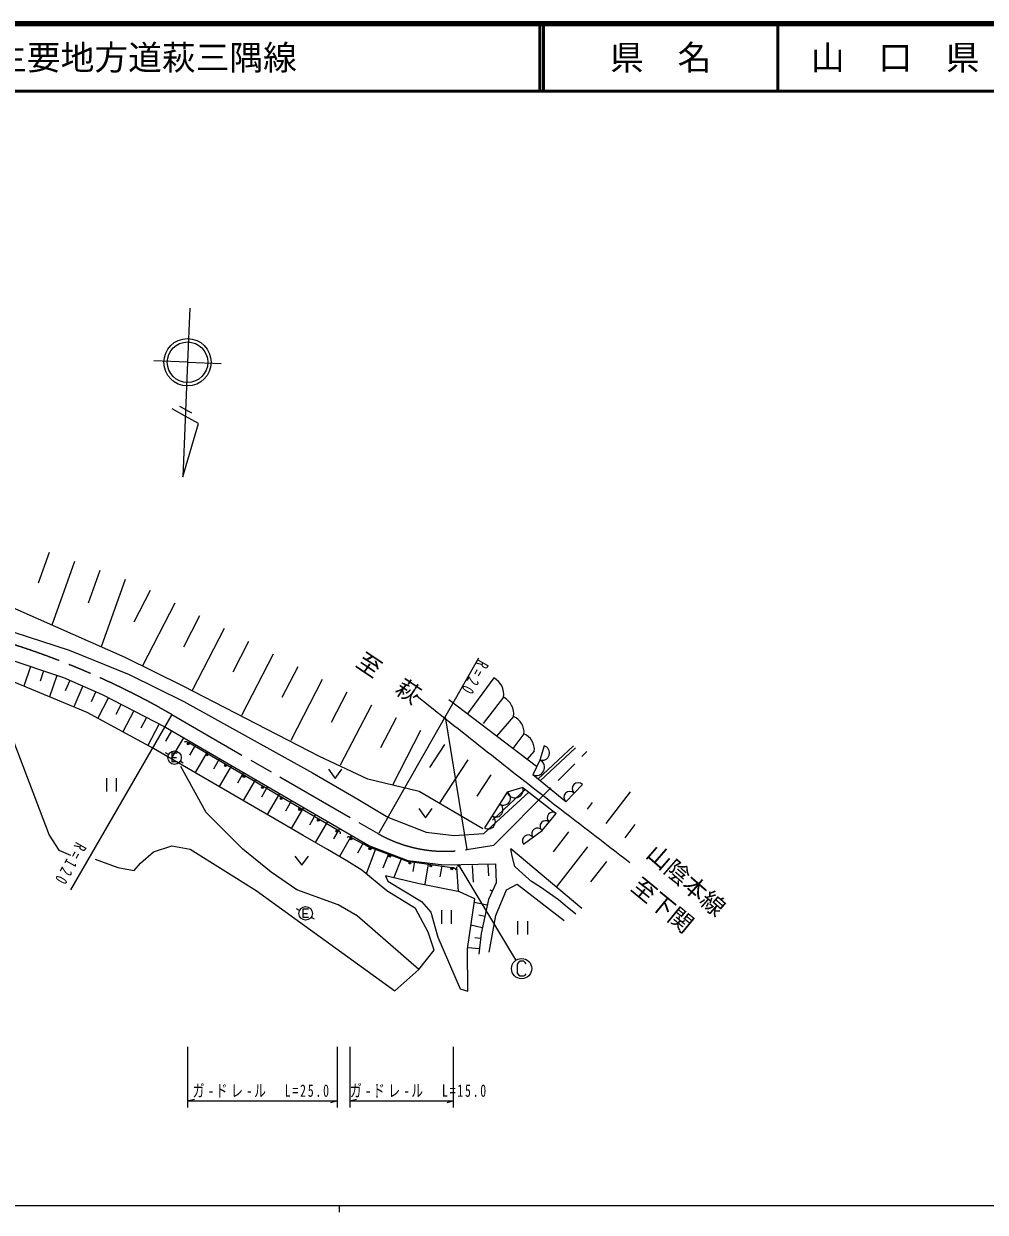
# Model space of a CAD drawing. Units: millimetres, scale not verified. Extents: x 40000 to 680000, y 20000 to 380000.
# Drawn here: x 221272 to 363711, y 204000 to 380000 of the extents above; entities that cross this region are included whole.
import ezdxf
from ezdxf.enums import TextEntityAlignment as Align

# ---------------------------------------------------------------- set-up
doc = ezdxf.new("R2010")
doc.units = ezdxf.units.MM
doc.header["$LTSCALE"] = 1000
doc.linetypes.add('CHAIN', pattern=[18.5, 12, -1.5, 3.5, -1.5])
for name, color, linetype, lineweight in [('M-BGD', 7, 'Continuous', 25), ('M-BMK', 2, 'CHAIN', 13), ('M-BMK-HTXT', 7, 'Continuous', 13), ('M-BMK-SRVR', 3, 'Continuous', 25), ('M-STR-HTXT', 7, 'Continuous', 13), ('M-STR-STRC', 7, 'Continuous', 25), ('M-TTL', 2, 'Continuous', 140), ('M-TTL-BAND', 7, 'Continuous', 25), ('M-TTL-LINE', 7, 'Continuous', 50)]:
    doc.layers.add(name, color=color, linetype=linetype, lineweight=lineweight)
doc.layers.add('M-TTL-TXT', color=7, linetype='Continuous')
doc.styles.add('ＭＳ ゴシック', font='')
doc.styles.get('ＭＳ ゴシック').set_extended_font_data('MS Gothic')

msp = doc.modelspace()

# ---------------------------------------------------------------- linework, layer by layer
at = {"layer": 'M-BGD'}
for p, q in [((225030, 301710), (223402, 297138)), ((228793, 300370), (225437, 290947)), ((232555, 299030), (230827, 294179)), ((236317, 297691), (232762, 287708)), ((240018, 296078), (237579, 291367)), ((243659, 294192), (238844, 284894)), ((247300, 292307), (244912, 287697)), ((250941, 290421), (246199, 281265)), ((254581, 288535), (252221, 283977)), ((258222, 286650), (253521, 277573)), ((222269, 284828), (221275, 281893)), ((224220, 284168), (223702, 282637)), ((226171, 283507), (225092, 280320)), ((261863, 284764), (259523, 280246)), ((228103, 282763), (227426, 281200)), ((230015, 281935), (228676, 278844)), ((265504, 282878), (260844, 273881)), ((290890, 283140), (286970, 277756)), ((231927, 281107), (231265, 279578)), ((233820, 280206), (232241, 277166)), ((269145, 280993), (266825, 276514)), ((297254, 270014), (284254, 279867)), ((292366, 280268), (289321, 276373)), ((235695, 279232), (234895, 277693)), ((237569, 278258), (235952, 275145)), ((272785, 279107), (268167, 270189)), ((239444, 277284), (238626, 275709)), ((276426, 277222), (274127, 272782)), ((293841, 277397), (291327, 274505)), ((241318, 276310), (239663, 273124)), ((243145, 275306), (242246, 273757)), ((280067, 275336), (275879, 267250)), ((295372, 274838), (293731, 272684)), ((244925, 274273), (243124, 271172)), ((245713, 273505), (245454, 273657)), ((267735, 260560), (245713, 273505)), ((246705, 273239), (245804, 271688)), ((283606, 273268), (281377, 269863)), ((297443, 268125), (302714, 273083)), ((242731, 271800), (242290, 272037)), ((243211, 271327), (243891, 271327)), ((248485, 272206), (246681, 269101)), ((250264, 271172), (249362, 269619)), ((296902, 272278), (295823, 271047)), ((302988, 272792), (297756, 267870)), ((244473, 270820), (244904, 270566)), ((252044, 270139), (250238, 267029)), ((287044, 271018), (282804, 264541)), ((233509, 268289), (233509, 266289)), ((235029, 266289), (235029, 268289)), ((253824, 269105), (252920, 267550)), ((255603, 268072), (253795, 264958)), ((290482, 268767), (288415, 265611)), ((301556, 264770), (296672, 268751)), ((257383, 267038), (256479, 265480)), ((259163, 266005), (257352, 262887)), ((295583, 266628), (290696, 262062)), ((295212, 266917), (300169, 263046)), ((301562, 264778), (304040, 267359)), ((307568, 261573), (311153, 266273)), ((260943, 264971), (260037, 263411)), ((304783, 263698), (305528, 264675)), ((262722, 263938), (260909, 260816)), ((264502, 262904), (263595, 261342)), ((266282, 261871), (264466, 258745)), ((268062, 260837), (267153, 259273)), ((267993, 260408), (267735, 260560)), ((310353, 259449), (311856, 261419)), ((269841, 259804), (268023, 256673)), ((269849, 259435), (269585, 259577)), ((271621, 258770), (270707, 257196)), ((301993, 260315), (299715, 257383)), ((273452, 257892), (272007, 254128)), ((275334, 257169), (274489, 254970)), ((303967, 248958), (293443, 257810)), ((304802, 258133), (300161, 252159)), ((277216, 256447), (276109, 253564)), ((279163, 255919), (278923, 254461)), ((281177, 255587), (280679, 252567)), ((283191, 255255), (282933, 253693)), ((287681, 255339), (287857, 252886)), ((290003, 255505), (290124, 253829)), ((307611, 255951), (305248, 252910)), ((284990, 254980), (284693, 255021)), ((285359, 255172), (285623, 251489)), ((290688, 251555), (290362, 251709)), ((262140, 248707), (261695, 248934)), ((262632, 248254), (263312, 248254)), ((283136, 248722), (283136, 246722)), ((284656, 246722), (284656, 248722)), ((289920, 249477), (288021, 249888)), ((263872, 247711), (264292, 247440)), ((289198, 246135), (287525, 246497)), ((289559, 247806), (288666, 247999)), ((294428, 247123), (294428, 245123)), ((295948, 245123), (295948, 247123)), ((288780, 242996), (287039, 243175)), ((288938, 244532), (288100, 244618))]:
    msp.add_line(p, q, dxfattribs=at)
for points in [[(188337, 312651), (183382, 301091), (183618, 300572), (219802, 289879), (227985, 287225), (236906, 283613), (244994, 279632), (264026, 269050), (270766, 265193), (275221, 262513), (280898, 260301), (285026, 259785), (289450, 260080), (296113, 266213)], [(289267, 260783), (279828, 266293), (272252, 268129), (265107, 271472), (244904, 281918), (236296, 286146), (210118, 297720), (196073, 302358), (195363, 303403)], [(194152, 285977), (195507, 292842), (212288, 287913), (213958, 287422), (218475, 286113), (227147, 283177), (232883, 280693), (242255, 275823), (272511, 258253), (278157, 256086), (283486, 255453), (291164, 255589), (291275, 252797), (290101, 250313), (289017, 245300), (288701, 242228)], [(282083, 242815), (281180, 245480), (279328, 249003), (275083, 251578), (271379, 254649), (269110, 256040), (266245, 257709), (262688, 259780), (259131, 261851), (240503, 272698), (230657, 278028), (215419, 284306), (217746, 278966), (225026, 259849), (226482, 257633), (228191, 256873)], [(245069, 273594), (245089, 273628), (245137, 273670), (245188, 273698), (245256, 273716), (245315, 273716), (245385, 273698), (245454, 273657)], [(298370, 273064), (297733, 270967), (296690, 268785)], [(244011, 271967), (243211, 271967), (243211, 270767), (244011, 270767)], [(279780, 239925), (270650, 247913), (267833, 249530), (261735, 251743), (257941, 254363), (253741, 257750), (248276, 263216), (244527, 269990)], [(266416, 269609), (267416, 268249), (268416, 269609)], [(295212, 266917), (292903, 266204), (289541, 260941)], [(279791, 263765), (280791, 262405), (281791, 263765)], [(295311, 258529), (298052, 260537), (300169, 263046)], [(267993, 260408), (268062, 260367), (268100, 260333), (268137, 260277), (268156, 260231), (268162, 260181), (268157, 260114), (268140, 260066), (268125, 260040)], [(269202, 259498), (269221, 259533), (269267, 259577), (269317, 259607), (269385, 259627), (269443, 259630), (269514, 259615), (269585, 259577)], [(284693, 255021), (278097, 255927), (272441, 258048), (269849, 259435)], [(231836, 256275), (235223, 255055), (237617, 254604), (238565, 255688), (240507, 257359), (243217, 258262), (245927, 257765), (255683, 251668), (262843, 246474), (276257, 236808), (279780, 239925), (282083, 242815)], [(303061, 248142), (301779, 249200), (300497, 250258), (299164, 251209), (297841, 252153), (296467, 252991), (295185, 254111), (294005, 255220), (293630, 256751), (293443, 257810)], [(261449, 256736), (262449, 255376), (263449, 256736)], [(284990, 254980), (285069, 254969), (285117, 254952), (285173, 254915), (285208, 254879), (285233, 254836), (285254, 254772), (285257, 254721), (285253, 254692)], [(290220, 242499), (291213, 247964), (292794, 251758), (294375, 252571), (301347, 247196)], [(263432, 248894), (262632, 248894), (262632, 247694), (263432, 247694)]]:
    msp.add_lwpolyline(points, dxfattribs=at)
msp.add_lwpolyline([(285946, 237079), (287075, 236718), (287013, 242996), (288097, 250403), (285838, 251442), (279651, 252662), (274863, 253836), (275218, 253023), (280210, 249997), (281565, 248416), (282603, 244758)], close=True, dxfattribs=at)
for centre, radius in [((245637, 273376), 150), ((245637, 273376), 90), ((245637, 273376), 30), ((243611, 271327), 1000), ((248390, 271758), 150), ((248390, 271758), 90), ((248390, 271758), 30), ((251142, 270140), 150), ((251142, 270140), 90), ((251142, 270140), 30), ((253895, 268521), 150), ((253895, 268521), 90), ((253895, 268521), 30), ((256648, 266903), 150), ((256648, 266903), 90), ((256648, 266903), 30), ((259400, 265285), 150), ((259400, 265285), 90), ((259400, 265285), 30), ((262153, 263667), 150), ((262153, 263667), 90), ((262153, 263667), 30), ((264906, 262049), 150), ((264906, 262049), 90), ((264906, 262049), 30), ((267659, 260430), 150), ((267659, 260430), 90), ((267659, 260430), 30), ((269778, 259303), 150), ((269778, 259303), 90), ((269778, 259303), 30), ((272564, 257841), 150), ((272564, 257841), 90), ((272564, 257841), 30), ((275493, 256743), 150), ((275493, 256743), 90), ((275493, 256743), 30), ((278475, 255723), 150), ((278475, 255723), 90), ((278475, 255723), 30), ((281574, 255298), 150), ((281574, 255298), 90), ((281574, 255298), 30), ((284672, 254872), 150), ((284672, 254872), 90), ((284672, 254872), 30), ((263032, 248254), 1000)]:
    msp.add_circle(centre, radius, dxfattribs=at)
for centre, radius, start, end in [((289533, 280627), 2856, 352.77667, 61.61661), ((291008, 277756), 2856, 352.77667, 61.61661), ((292900, 275097), 2485, 354.01089, 67.7507), ((294431, 272537), 2485, 354.01089, 67.7507), ((298051, 272015), 1095, 253.11014, 73.11014), ((297211, 269876), 1210, 244.44781, 64.44781), ((303421, 266714), 894, 46.15344, 226.15344), ((292342, 265327), 1041, 237.43323, 57.43323), ((294057, 266561), 1208, 197.16192, 17.16192), ((302181, 265423), 895, 46.15344, 226.15344), ((291222, 263573), 1041, 237.43323, 57.43323), ((290101, 261818), 1041, 237.43323, 57.43323), ((299640, 262419), 821, 49.84266, 229.84266), ((297367, 260035), 849, 36.22881, 216.22881), ((298581, 261164), 821, 49.84266, 229.84266), ((295996, 259031), 849, 36.22881, 216.22881)]:
    msp.add_arc(centre, radius, start, end, dxfattribs=at)
msp.add_open_spline([(279439, 280503), (286018, 275288), (292598, 270073), (299231, 264926), (303165, 261872), (307117, 258843), (311069, 255814)], degree=3, knots=[0, 0, 0, 0, 1, 1, 1, 2, 2, 2, 2], dxfattribs=at)
at = {"layer": 'M-BMK'}
for p, q in [((243206, 277707), (273674, 260127)), ((290894, 258366), (304709, 272219)), ((286900, 257712), (290894, 258366))]:
    msp.add_line(p, q, dxfattribs=at)
for centre, radius, start, end in [((183232, 173769), 120000, 60.01482, 73.66266), ((283670, 277450), 20000, 240.01482, 279.29341)]:
    msp.add_arc(centre, radius, start, end, dxfattribs=at)
at = {"layer": 'M-BMK-SRVR'}
for p, q in [((245859, 337867), (245531, 329874)), ((245531, 329874), (240535, 330078)), ((245531, 329874), (244834, 312888)), ((245531, 329874), (250526, 329669)), ((244368, 323363), (246119, 322396))]:
    msp.add_line(p, q, dxfattribs=at)
msp.add_lwpolyline([(244834, 312888), (247160, 320799), (245203, 321880), (243245, 322961)], dxfattribs=at)
for radius in [3500, 3000]:
    msp.add_circle((245531, 329874), radius, dxfattribs=at)
at = {"layer": 'M-STR-HTXT'}
for p, q in [((273938, 260173), (288667, 286111)), ((243206, 277707), (228212, 251722)), ((283687, 277342), (286900, 257712)), ((245546, 228486), (245546, 219486)), ((267735, 219486), (267735, 228486)), ((269585, 228486), (269585, 219486)), ((284956, 219486), (284956, 228486)), ((245546, 220486), (246546, 220766)), ((245546, 220486), (267735, 220486)), ((267735, 220486), (266735, 220206)), ((269585, 220486), (270585, 220766)), ((269585, 220486), (284956, 220486)), ((284956, 220486), (283956, 220206))]:
    msp.add_line(p, q, dxfattribs=at)
at = {"layer": 'M-STR-STRC'}
msp.add_line((285741, 255335), (294132, 241354), dxfattribs=at)
msp.add_lwpolyline([(295693, 240797), (295573, 240977), (295333, 241157), (294793, 241157), (294553, 240977), (294373, 240737), (294373, 239417), (294553, 239177), (294793, 238997), (295333, 238997), (295573, 239117), (295693, 239297)], dxfattribs=at)
for centre, radius in [((285741, 255335), 150), ((285741, 255335), 90), ((285741, 255335), 30), ((295033, 240077), 1500)]:
    msp.add_circle(centre, radius, dxfattribs=at)
at = {"layer": 'M-TTL'}
msp.add_line((680000, 380000), (40000, 380000), dxfattribs=at)
at = {"layer": 'M-TTL-BAND'}
for p, q in [((40000, 205000), (579000, 205000)), ((268000, 205000), (268000, 204000))]:
    msp.add_line(p, q, dxfattribs=at)
at = {"layer": 'M-TTL-LINE'}
for p, q in [((297750, 380000), (297750, 370000)), ((298250, 380000), (298250, 370000)), ((333000, 380000), (333000, 370000)), ((40000, 370000), (680000, 370000))]:
    msp.add_line(p, q, dxfattribs=at)

# ---------------------------------------------------------------- texts
at = {"layer": 'M-BMK-HTXT', "style": 'ＭＳ ゴシック'}
for s, rotation, p in [('至\u3000萩', 326, (269861, 284335)), ('山陰本線', 319, (312801, 256207)), ('至下関', 320.7, (310560, 251228))]:
    msp.add_text(s, height=2566, rotation=rotation, dxfattribs=at).set_placement(p, align=Align.BOTTOM_LEFT)
at = {"layer": 'M-STR-HTXT', "char_height": 1833, "attachment_point": 7, "rotation": 240.6, "style": 'ＭＳ ゴシック'}
for s, insert in [('\\T1.65;\\W0.7;R=20', (288619, 285973)), ('\\T1.61;\\W0.7;R=120', (229022, 258952))]:
    msp.add_mtext(s, dxfattribs=dict(at, insert=insert))
at = {"layer": 'M-STR-HTXT', "char_height": 1833, "attachment_point": 7, "style": 'ＭＳ ゴシック'}
for s, insert in [('\\T1.3;\\W0.7;ガ-ドレ-ル\u3000L=25.0', (246299, 220986)), ('\\T1.3;\\W0.7;ガ-ドレ-ル\u3000L=15.0', (269585, 220986))]:
    msp.add_mtext(s, dxfattribs=dict(at, insert=insert))
at = {"layer": 'M-TTL-TXT', "style": 'ＭＳ ゴシック'}
msp.add_text('主要地方道萩三隅線', height=3666, dxfattribs=at).set_placement((216734, 375000), align=Align.MIDDLE_LEFT)
for s, p in [('県\u3000名', (315625, 375000)), ('山\u3000口\u3000県', (350375, 375000))]:
    msp.add_text(s, height=3666, dxfattribs=at).set_placement(p, align=Align.MIDDLE_CENTER)

doc.saveas('drawing.dxf')
